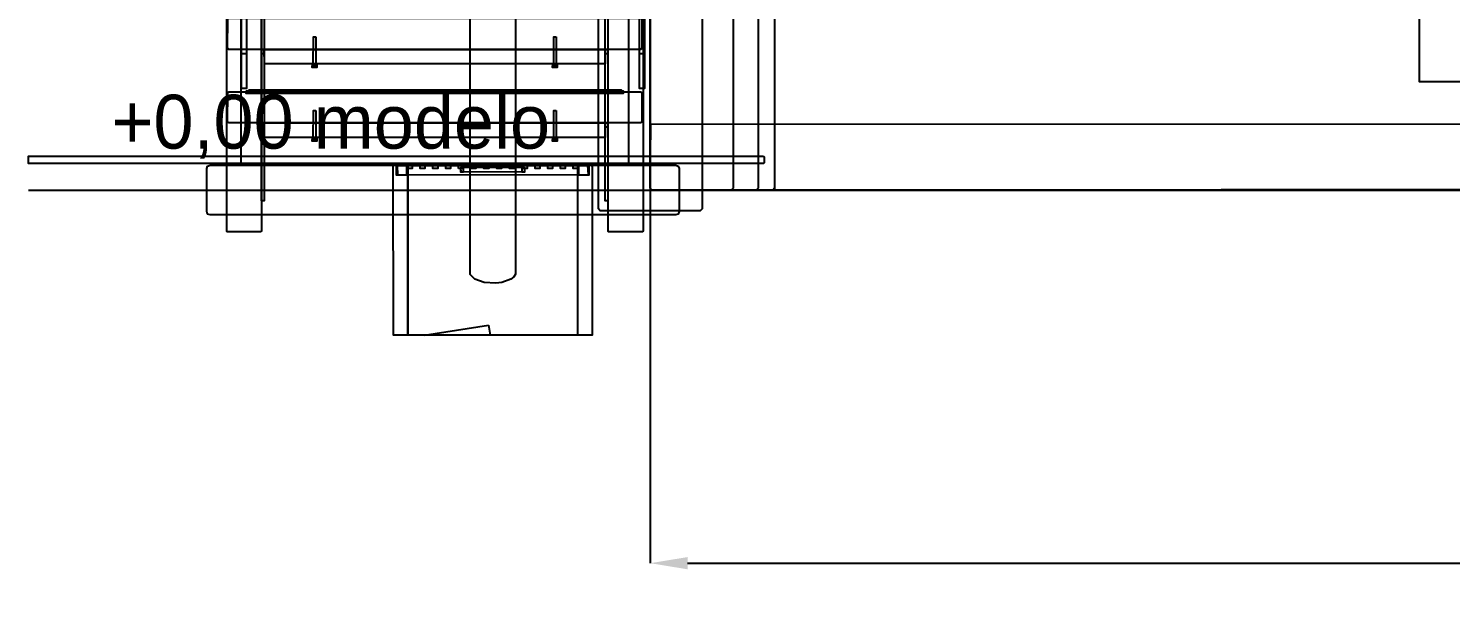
# Model space of a CAD drawing. Header units: metres. Extents: x 292.5 to 342.7, y -1 to 8.9.
# Drawn here: x 332.5 to 335.931, y -0.985 to 0.39 of the extents above; entities that cross this region are included whole.
import ezdxf

# ---------------------------------------------------------------- set-up
doc = ezdxf.new("R2010")
doc.units = ezdxf.units.M
for name, color, linetype in [('COTAS', 4, 'Continuous'), ('TEXTOS', 7, 'Continuous'), ('VISTA', 8, 'Continuous')]:
    doc.layers.add(name, color=color, linetype=linetype)
doc.dimstyles.get("Standard").update_dxf_attribs({"dimtxt": 2.5, "dimasz": 2.5, "dimexe": 1.25, "dimexo": 0.625, "dimtad": 1, "dimcen": 2.5, "dimazin": 3, "dimtfac": 1, "dimtmove": 0, "dimatfit": 3})

# ---------------------------------------------------------------- blocks, each defined once
blk = doc.blocks.new('_CLOSEDFILLED')
at = {"color": 0, "linetype": 'BYBLOCK'}
blk.add_solid([(-1, 0.164), (0, 0), (-1, -0.164)], dxfattribs=at)
blk = doc.blocks.new('*D2')
for p, q in [((334, 0), (334, -0.9)), ((342, 0), (342, -0.9)), ((334.09, -0.9), (337.935, -0.9)), ((338.065, -0.9), (341.91, -0.9))]:
    blk.add_line(p, q)
at = {"layer": 'Defpoints'}
for p in [(334, 0), (342, 0), (334, -0.9)]:
    blk.add_point(p, dxfattribs=at)
at = {"layer": 'COTAS', "xscale": 0.09, "yscale": 0.09, "rotation": 180}
blk.add_blockref('_CLOSEDFILLED', (334, -0.9), dxfattribs=at)
at = {"layer": 'COTAS', "xscale": 0.09, "yscale": 0.09}
blk.add_blockref('_CLOSEDFILLED', (342, -0.9), dxfattribs=at)
at = {"layer": 'COTAS', "insert": (338, -0.9), "char_height": 0.13, "attachment_point": 5}
blk.add_mtext('8', dxfattribs=at)

msp = doc.modelspace()

# ---------------------------------------------------------------- linework, layer by layer
at = {"layer": 'VISTA'}
msp.add_line((332.5, 0), (342.7, 0), dxfattribs=at)
for points in [[(333.5651, 6.5658), (333.5716, 6.5928), (333.5951, 6.6292), (333.7421, 6.7726), (333.745, 6.7855), (333.745, 6.897), (333.855, 6.897), (333.8544, 6.7715), (333.8489, 6.7441), (333.8379, 6.7184), (333.8122, 6.6859), (333.701, 6.5809), (333.6749, 6.5529), (333.6746, -0.2029), (333.6711, -0.2091), (333.664, -0.2147), (333.6417, -0.2226), (333.6278, -0.2243), (333.5996, -0.2228), (333.5768, -0.2152), (333.5656, -0.2035), (333.5651, 6.5658)], [(332.9775, 3.2086), (332.9792, 3.2103), (333.0608, 3.2103), (333.0625, 3.2086), (333.0625, -0.0986), (333.0617, -0.1001), (333.0608, -0.1003), (332.9792, -0.1003), (332.9782, -0.0997), (332.9775, 3.2086)], [(333.8975, 3.2086), (333.8992, 3.2103), (333.9808, 3.2103), (333.9825, 3.2086), (333.9825, -0.0986), (333.9817, -0.1001), (333.9808, -0.1003), (333.8992, -0.1003), (333.8982, -0.0997), (333.8975, 3.2086)], [(334, 2.9955), (334.0019, 2.9992), (341.9955, 3), (341.9992, 2.9981), (342, 0.0045), (341.9981, 0.0008), (334.0045, 0), (334, 0.0045), (334, 2.9955)], [(334, 2.9955), (334.0045, 3), (334.2555, 3), (334.26, 2.9955), (334.26, 0.0045), (334.2555, 0), (334.0045, 0), (334, 0.0045), (334, 2.9955)], [(334, 2.9955), (334.0045, 3), (334.1955, 3), (334.2, 2.9955), (334.2, 0.0045), (334.1955, 0), (334.0045, 0), (334, 0.0045), (334, 2.9955)], [(334, 2.9955), (334.0045, 3), (334.2955, 3), (334.3, 2.9955), (334.3, 0.0045), (334.2955, 0), (334.0045, 0), (334, 0.0045), (334, 2.9955)], [(334, 2.9983), (334.0017, 3), (334.2983, 3), (334.3, 2.9983), (334.3, 0.0017), (334.2983, 0), (334.0008, 0.0005), (334, 2.9983)], [(334, 2.9955), (334.0045, 3), (334.2955, 3), (334.3, 2.9955), (334.3, 0.0045), (334.2955, 0), (334.0045, 0), (334, 0.0045), (334, 2.9955)], [(334.0013, 2.9987), (336.7487, 2.9987), (336.7487, 0.0013), (334.0045, 0), (334, 0.0045), (334.0013, 2.9987)], [(333.875, 2.0455), (333.8795, 2.05), (334.1205, 2.05), (334.125, 2.0455), (334.125, -0.0455), (334.1205, -0.05), (333.8795, -0.05), (333.875, -0.0455), (333.875, 2.0455)], [(333.014, 1.267), (333.0143, 1.2677), (333.015, 1.268), (333.025, 1.268), (333.0257, 1.2677), (333.026, 1.267), (333.026, 0.3288), (333.014, 0.3288), (333.014, 1.267)], [(333.974, 1.267), (333.9743, 1.2677), (333.975, 1.268), (333.985, 1.268), (333.9857, 1.2677), (333.986, 1.267), (333.986, 0.3288), (333.974, 0.3288), (333.974, 1.267)], [(333.014, 1.183), (333.025, 1.184), (333.026, 0.2449), (333.014, 0.2449), (333.014, 1.183)], [(333.974, 1.183), (333.985, 1.184), (333.986, 0.2449), (333.974, 0.2449), (333.974, 1.183)], [(332.9775, 1.1085), (332.9792, 1.1102), (333.0108, 1.1102), (333.0125, 1.1085), (333.0125, 0.0617), (333.0108, 0.06), (332.9783, 0.0607), (332.9775, 1.1085)], [(333.9475, 1.1085), (333.9492, 1.1102), (333.9808, 1.1102), (333.9825, 1.1085), (333.9825, 0.0617), (333.9818, 0.0617), (333.9818, 0.0603), (333.9808, 0.06), (333.9483, 0.0607), (333.9475, 1.1085)], [(336.5241, 0.8151), (336.5241, 0.2609), (335.8559, 0.2609), (335.8559, 0.8151), (336.5241, 0.8151)], [(333.0625, 0.5167), (333.0685, 0.5167), (333.0685, 0.3287), (333.0625, 0.3287), (333.0625, 0.5167)], [(333.8915, 0.5167), (333.8975, 0.5167), (333.8975, 0.3287), (333.8915, 0.3287), (333.8915, 0.5167)], [(332.9835, 0.4144), (333.9765, 0.4144), (333.979, 0.4134), (333.98, 0.4109), (333.98, 0.3429), (333.979, 0.3405), (333.9765, 0.3394), (332.9835, 0.3394), (332.981, 0.3405), (332.98, 0.3429), (332.9806, 0.413), (332.9835, 0.4144)], [(333.193, 0.3694), (333.193, 0.2994), (333.187, 0.2994), (333.1874, 0.3694), (333.193, 0.3694)], [(333.773, 0.3694), (333.773, 0.2994), (333.767, 0.2994), (333.7674, 0.3694), (333.773, 0.3694)], [(332.9813, 0.3407), (332.9817, 0.3405), (332.9817, 0.3412), (332.9813, 0.3407)], [(333.0625, 0.3394), (333.0685, 0.3394), (333.0685, 0.1515), (333.0625, 0.1515), (333.0625, 0.3394)], [(333.0691, 0.3044), (333.0685, 0.3389), (333.8909, 0.3394), (333.8909, 0.3044), (333.0691, 0.3044)], [(333.8915, 0.3394), (333.8975, 0.3394), (333.8975, 0.1515), (333.8915, 0.1515), (333.8915, 0.3394)], [(333.9783, 0.3405), (333.979, 0.3412), (333.9783, 0.3412), (333.9783, 0.3405)], [(333.1955, 0.3044), (333.1955, 0.2954), (333.1845, 0.2954), (333.1852, 0.3044), (333.1955, 0.3044)], [(333.7755, 0.3044), (333.7755, 0.2954), (333.7645, 0.2954), (333.7652, 0.3044), (333.7755, 0.3044)], [(333.0307, 0.2422), (333.93, 0.2415), (333.9293, 0.2372), (333.0302, 0.2379), (333.0307, 0.2422)], [(332.9835, 0.2372), (333.9765, 0.2372), (333.979, 0.2362), (333.98, 0.2337), (333.98, 0.1657), (333.979, 0.1632), (333.9765, 0.1622), (332.9835, 0.1622), (332.981, 0.1632), (332.98, 0.1657), (332.9806, 0.2357), (332.9835, 0.2372)], [(332.9817, 0.2355), (332.9817, 0.2362), (332.981, 0.2355), (332.9817, 0.2355)], [(333.025, 0.2392), (333.935, 0.2392), (333.935, 0.2332), (333.025, 0.2332), (333.025, 0.2392)], [(333.9783, 0.2362), (333.9783, 0.2355), (333.979, 0.2355), (333.9783, 0.2362)], [(333.979, 0.2359), (333.9787, 0.2359), (333.979, 0.2359), (333.979, 0.2359)], [(333.193, 0.1922), (333.193, 0.1222), (333.187, 0.1222), (333.1874, 0.1922), (333.193, 0.1922)], [(333.773, 0.1922), (333.773, 0.1222), (333.767, 0.1222), (333.7674, 0.1922), (333.773, 0.1922)], [(332.9813, 0.1635), (332.9817, 0.1633), (332.9817, 0.164), (332.9813, 0.1635)], [(333.0625, 0.1622), (333.0685, 0.1622), (333.0685, -0.0258), (333.0625, -0.0258), (333.0625, 0.1622)], [(333.0691, 0.1272), (333.0685, 0.1617), (333.8909, 0.1622), (333.8909, 0.1272), (333.0691, 0.1272)], [(333.8915, 0.1622), (333.8975, 0.1622), (333.8975, -0.0258), (333.8915, -0.0258), (333.8915, 0.1622)], [(333.9783, 0.1633), (333.979, 0.164), (333.9783, 0.164), (333.9783, 0.1633)], [(333.979, 0.1636), (333.9787, 0.1635), (333.979, 0.1636), (333.979, 0.1636)], [(341.9955, 0.16), (342, 0.1555), (342, 0.0045), (341.9955, 0), (334.0045, 0), (334, 0.0045), (334.0013, 0.1587), (341.9955, 0.16)], [(333.1955, 0.1272), (333.1955, 0.1182), (333.1845, 0.1182), (333.1852, 0.1272), (333.1955, 0.1272)], [(333.7755, 0.1272), (333.7755, 0.1182), (333.7645, 0.1182), (333.7652, 0.1272), (333.7755, 0.1272)], [(334.273, 0.082), (334.275, 0.08), (334.275, 0.066), (334.273, 0.064), (332.5, 0.064), (332.5, 0.0818), (334.273, 0.082)], [(332.938, 0.06), (334.062, 0.06), (334.0677, 0.0577), (334.07, 0.052), (334.07, -0.052), (334.0677, -0.0577), (334.062, -0.06), (332.938, -0.06), (332.9323, -0.0577), (332.93, -0.052), (332.93, 0.052), (332.9323, 0.0577), (332.938, 0.06)], [(333.38, 0.058), (333.382, 0.06), (333.413, 0.06), (333.415, 0.058), (333.415, -0.35), (333.3804, -0.35), (333.38, 0.058)], [(333.4122, 0.0597), (333.4122, 0.0363), (333.3878, 0.0363), (333.3878, 0.0597), (333.4122, 0.0597)], [(333.849, 0.06), (333.85, 0.037), (333.391, 0.036), (333.3903, 0.0597), (333.849, 0.06)], [(333.849, 0.06), (333.85, 0.037), (333.391, 0.036), (333.3903, 0.0597), (333.849, 0.06)], [(333.4257, 0.0597), (333.4257, 0.0523), (333.4143, 0.0523), (333.4143, 0.0597), (333.4257, 0.0597)], [(333.8244, 0.0594), (333.8244, -0.35), (333.4156, -0.35), (333.4156, 0.0594), (333.8244, 0.0594)], [(333.8244, 0.0594), (333.8244, -0.35), (333.4156, -0.35), (333.4156, 0.0594), (333.8244, 0.0594)], [(333.4565, 0.0597), (333.4565, 0.0523), (333.4451, 0.0523), (333.4451, 0.0597), (333.4565, 0.0597)], [(333.4872, 0.0597), (333.4872, 0.0523), (333.4758, 0.0523), (333.4758, 0.0597), (333.4872, 0.0597)], [(333.518, 0.0597), (333.518, 0.0523), (333.5066, 0.0523), (333.5066, 0.0597), (333.518, 0.0597)], [(333.5371, 0.052), (333.5371, 0.06), (333.549, 0.06), (333.549, 0.052), (333.5371, 0.052)], [(333.696, 0.055), (333.697, 0.044), (333.544, 0.043), (333.5433, 0.0547), (333.696, 0.055)], [(333.696, 0.055), (333.697, 0.044), (333.544, 0.043), (333.5433, 0.0547), (333.696, 0.055)], [(333.5487, 0.0547), (333.5487, 0.0433), (333.5433, 0.0433), (333.5433, 0.0547), (333.5487, 0.0547)], [(333.5796, 0.0597), (333.5796, 0.0523), (333.5681, 0.0523), (333.5681, 0.0597), (333.5796, 0.0597)], [(333.6103, 0.0597), (333.6103, 0.0523), (333.5989, 0.0523), (333.5989, 0.0597), (333.6103, 0.0597)], [(333.6411, 0.0597), (333.6411, 0.0523), (333.6297, 0.0523), (333.6297, 0.0597), (333.6411, 0.0597)], [(333.6719, 0.0597), (333.6719, 0.0523), (333.6604, 0.0523), (333.6604, 0.0597), (333.6719, 0.0597)], [(333.691, 0.06), (333.7029, 0.06), (333.7029, 0.052), (333.691, 0.052), (333.691, 0.06)], [(333.6967, 0.0547), (333.6967, 0.0433), (333.6913, 0.0433), (333.6913, 0.0547), (333.6967, 0.0547)], [(333.7334, 0.0597), (333.7334, 0.0523), (333.722, 0.0523), (333.722, 0.0597), (333.7334, 0.0597)], [(333.7642, 0.0597), (333.7642, 0.0523), (333.7528, 0.0523), (333.7528, 0.0597), (333.7642, 0.0597)], [(333.7949, 0.0597), (333.7949, 0.0523), (333.7835, 0.0523), (333.7835, 0.0597), (333.7949, 0.0597)], [(333.8257, 0.0597), (333.8257, 0.0523), (333.8143, 0.0523), (333.8143, 0.0597), (333.8257, 0.0597)], [(333.858, 0.06), (333.86, 0.058), (333.86, -0.35), (333.8252, -0.35), (333.8256, 0.0594), (333.858, 0.06)], [(333.8522, 0.0597), (333.8522, 0.0363), (333.8278, 0.0363), (333.8278, 0.0597), (333.8522, 0.0597)], [(333.9815, 0.061), (333.9817, 0.0608), (333.9815, 0.061), (333.9815, 0.061)], [(333.9822, 0.0222), (333.9822, 0.0222), (333.9822, 0.0222), (333.9822, 0.0222)], [(332.9783, -0.0997), (332.9783, -0.0997), (332.9782, -0.0997), (332.9783, -0.0997)], [(332.9783, -0.0997), (332.9783, -0.0997), (332.9782, -0.0997), (332.9783, -0.0997)], [(332.9791, -0.1002), (332.9792, -0.1003), (332.9791, -0.1002), (332.9791, -0.1002)], [(333.0616, -0.1001), (333.0616, -0.1001), (333.0617, -0.1001), (333.0616, -0.1001)], [(333.8983, -0.0997), (333.8983, -0.0997), (333.8982, -0.0997), (333.8983, -0.0997)], [(333.9816, -0.1001), (333.9816, -0.1001), (333.9817, -0.1001), (333.9816, -0.1001)], [(333.6099, -0.3258), (333.6137, -0.35), (333.4556, -0.35), (333.6099, -0.3258)]]:
    msp.add_lwpolyline(points, close=True, dxfattribs=at)

# ---------------------------------------------------------------- texts
at = {"layer": 'TEXTOS'}
msp.add_text('+0,00 modelo', height=0.13, dxfattribs=at).set_placement((332.7, 0.1))

# ---------------------------------------------------------------- dimensions: what is measured, and where the dimension line sits
at = {"layer": 'COTAS'}
dim = msp.add_linear_dim(base=(334, -0.9), p1=(334, 0), p2=(342, 0), dimstyle='Standard', override={"dimtxt": 0.13, "dimasz": 0.09}, dxfattribs=at)
dim.commit()
dim.dimension.update_dxf_attribs({"geometry": '*D2', "text_midpoint": (338, -0.9)})

doc.saveas('drawing.dxf')
